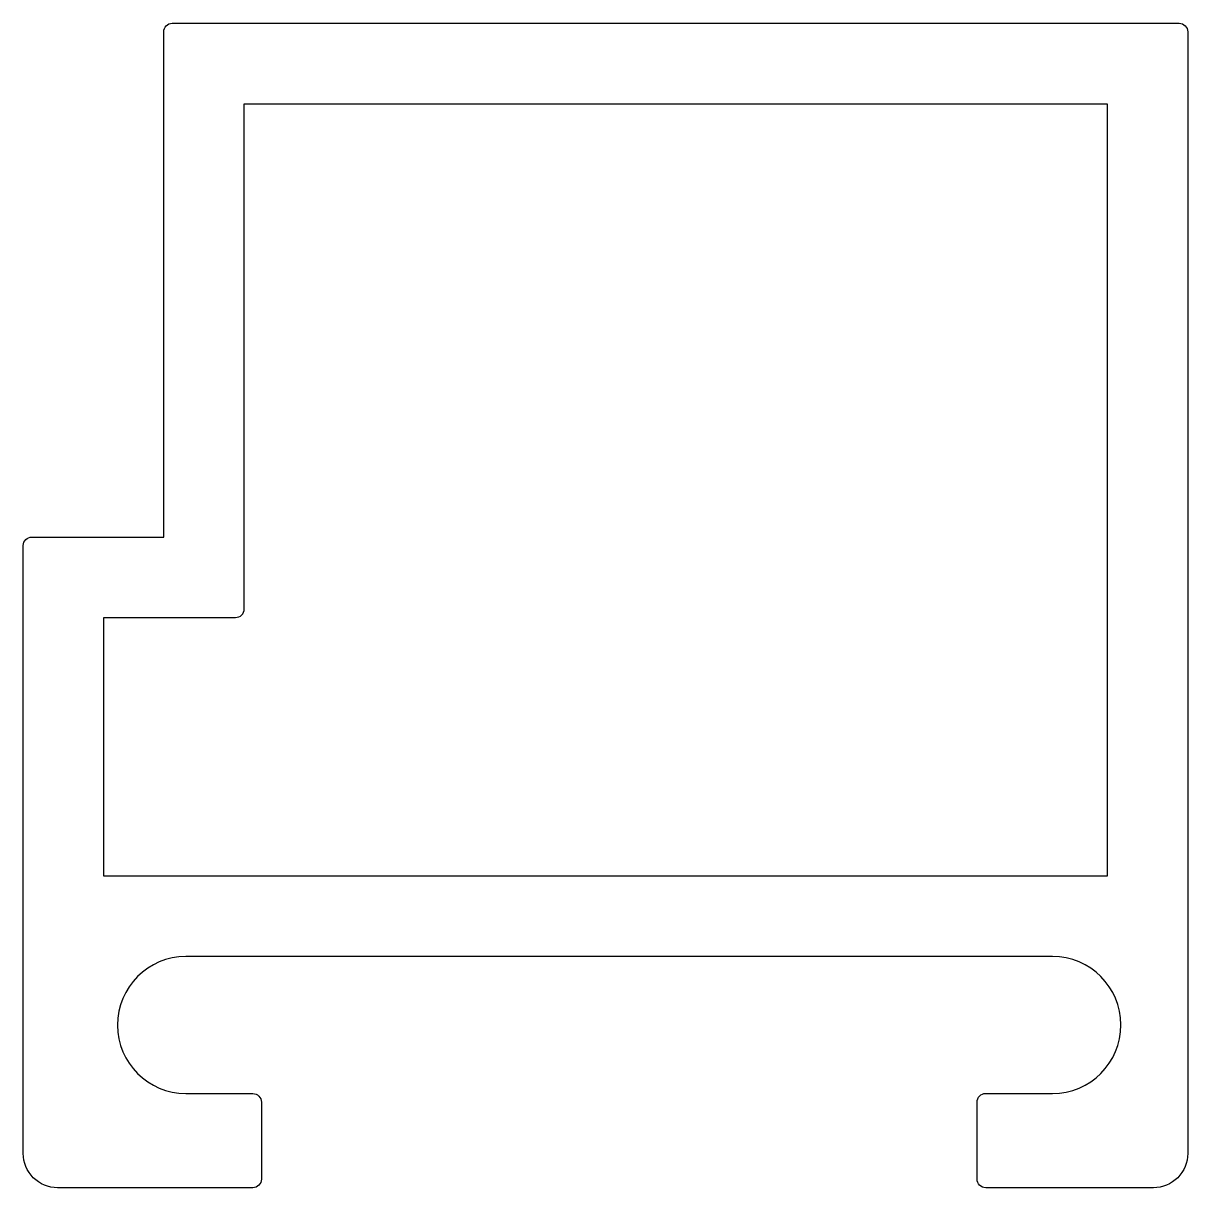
# Model space of a CAD drawing. Extents: x 549 to 583, y 69.3 to 103.3.
import ezdxf

# ---------------------------------------------------------------- set-up
doc = ezdxf.new("R2010")
doc.units = 0
doc.layers.get('0').update_dxf_attribs({"linetype": 'CONTINUOUS'})

msp = doc.modelspace()

# ---------------------------------------------------------------- linework, layer by layer
at = {"color": 0, "linetype": 'CONTINUOUS'}
for points in [[(553.108, 88.296), (553.108, 103.046, -0.414206), (553.358, 103.296), (582.758, 103.297, -0.414221), (583.008, 103.047), (583.008, 70.296, -0.414214), (582.008, 69.296), (577.109, 69.297, -0.414155), (576.859, 69.546), (576.858, 71.797, -0.414231), (577.108, 72.047), (579.059, 72.047, 0.999985), (579.058, 76.047), (553.759, 76.046, 0.999981), (553.759, 72.046), (555.709, 72.046, -0.414222), (555.959, 71.796), (555.959, 69.546, -0.414214), (555.709, 69.296), (550.008, 69.296, -0.414214), (549.008, 70.296), (549.008, 88.046, -0.414214), (549.258, 88.296)], [(555.458, 86.196), (555.458, 100.946), (580.658, 100.947), (580.658, 78.397), (551.358, 78.396), (551.358, 85.946), (555.208, 85.946, 0.414214)]]:
    msp.add_lwpolyline(points, format="xyb", close=True, dxfattribs=at)

doc.saveas('drawing.dxf')
